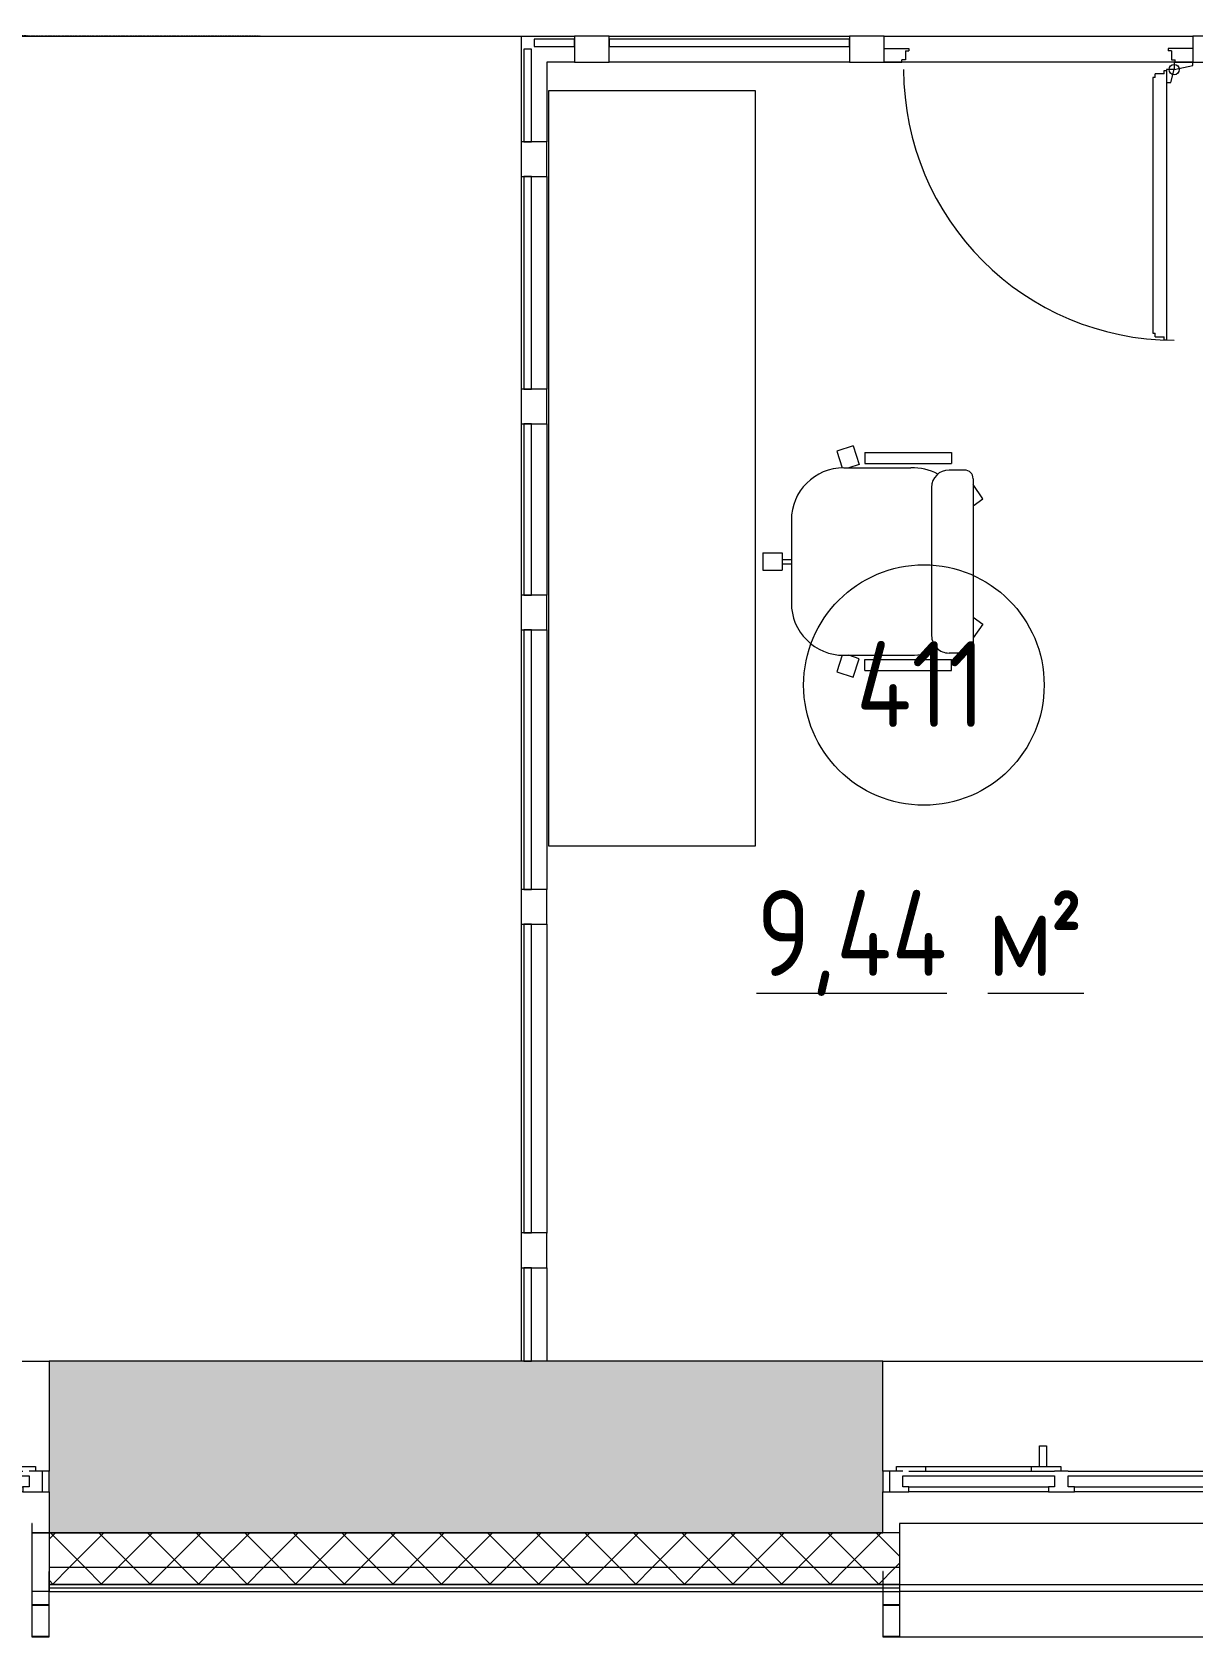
# Model space of a CAD drawing. Header units: millimetres. Extents: x -515342 to 330399, y -224905 to 507333.
# Drawn here: x -346825 to -343447, y 378007 to 382679 of the extents above; entities that cross this region are included whole.
import ezdxf

# ---------------------------------------------------------------- set-up
doc = ezdxf.new("R2010")
doc.units = ezdxf.units.MM
doc.linetypes.add('ASVP_Штриховая_ш3 п1_5', pattern=[4.5, 3, -1.5])
doc.layers.get('0').update_dxf_attribs({"lineweight": 0})
for name, color, linetype, lineweight in [('_ Окна', 7, 'Continuous', 0), ('Витраж', 7, 'Continuous', 0), ('Двери', 7, 'Continuous', 0), ('Линии разделители', 7, 'ASVP_Штриховая_ш3 п1_5', 0), ('Марки помещений', 7, 'Continuous', 0), ('Мебель', 7, 'Continuous', 0), ('Окна', 7, 'Continuous', 0), ('Панели витража', 7, 'Continuous', 0), ('Перекрытие', 7, 'Continuous', 0), ('Стены внутренние', 7, 'Continuous', 0), ('Стены наружные', 7, 'Continuous', 0), ('Стены несущие', 7, 'Continuous', 0), ('Стены отделка', 7, 'Continuous', 0), ('Стены штриховка', 7, 'Continuous', 0)]:
    doc.layers.add(name, color=color, linetype=linetype, lineweight=lineweight)
doc.styles.add('GOST Common_1', font='', dxfattribs={"width": 0.9, "height": 250})
doc.styles.add('GOST Common_2', font='', dxfattribs={"width": 0.9, "height": 250})
doc.styles.get('GOST Common_1').set_extended_font_data('GOST Common')
doc.styles.get('GOST Common_2').set_extended_font_data('GOST Common')
pattern_1 = [(45, (0, 0), (-70.71068, 70.71068), []), (135, (0, 0), (-70.71068, -70.71068), [])]

# ---------------------------------------------------------------- blocks, each defined once
blk = doc.blocks.new('Окно_ПВХ_3Створки_1Фрамуга-верх - АР_Окно_ОП_1820_h_х1570_3ст2фр-в-9695280-О_АР_П_4__10_050_План 4 этажа')
at = {"layer": '_ Окна'}
for p, q in [((-729, 130), (-805, 130)), ((-805, 130), (-805, 70)), ((-785, 70), (-785, 130)), ((-747, 84), (-747, 116)), ((-747, 116), (-729, 116)), ((-729, 116), (-729, 130)), ((-323, 116), (-729, 116)), ((-247, 130), (-323, 130)), ((-323, 130), (-323, 116)), ((-323, 116), (-305, 116)), ((-305, 116), (-305, 84)), ((-265, 84), (-265, 116)), ((-265, 116), (-247, 116)), ((-247, 116), (-247, 130)), ((247, 116), (-247, 116)), ((323, 130), (247, 130)), ((247, 130), (247, 116)), ((247, 116), (265, 116)), ((265, 116), (265, 84)), ((305, 84), (305, 116)), ((305, 116), (323, 116)), ((323, 116), (323, 130)), ((729, 116), (323, 116)), ((729, 130), (729, 116)), ((805, 130), (729, 130)), ((729, 116), (747, 116)), ((747, 116), (747, 84)), ((785, 70), (785, 130)), ((805, 70), (805, 130)), ((-805, 70), (-747, 70)), ((-765, 56), (-765, 70)), ((-680, 56), (-765, 56)), ((-305, 84), (-747, 84)), ((-680, 70), (-680, 56)), ((-372, 70), (-372, 56)), ((-287, 56), (-372, 56)), ((-305, 70), (-265, 70)), ((-287, 70), (-287, 56)), ((265, 84), (-265, 84)), ((265, 70), (305, 70)), ((287, 56), (287, 70)), ((372, 56), (287, 56)), ((747, 84), (305, 84)), ((372, 70), (372, 56)), ((680, 70), (680, 56)), ((765, 56), (680, 56)), ((747, 70), (805, 70)), ((765, 70), (765, 56))]:
    blk.add_line(p, q, dxfattribs=at)
at = {"layer": 'Окна'}
for p, q in [((-729, 130), (-323, 130)), ((-247, 130), (247, 130)), ((323, 130), (729, 130)), ((-305, 70), (-729, 70)), ((-372, 56), (-680, 56)), ((-348.5, -4), (-348.5, 56)), ((-328.5, 56), (-328.5, -4)), ((265, 70), (-265, 70)), ((729, 70), (305, 70)), ((328.5, -4), (328.5, 56)), ((348.5, 56), (348.5, -4)), ((680, 56), (372, 56)), ((-328.5, -4), (-348.5, -4)), ((348.5, -4), (328.5, -4))]:
    blk.add_line(p, q, dxfattribs=at)
blk = doc.blocks.new('Окно_ПВХ_3Створки_1Фрамуга-верх - АР_Окно_ОП_1820_h_х2370_3ст2фр-в-9695517-О_АР_П_4__10_050_План 4 этажа')
at = {"layer": '_ Окна'}
for p, q in [((-1129, 130), (-1205, 130)), ((-1205, 130), (-1205, 70)), ((-1185, 70), (-1185, 130)), ((-1147, 84), (-1147, 116)), ((-1147, 116), (-1129, 116)), ((-1129, 116), (-1129, 130)), ((-723, 116), (-1129, 116)), ((-647, 130), (-723, 130)), ((-723, 130), (-723, 116)), ((-723, 116), (-705, 116)), ((-705, 116), (-705, 84)), ((-665, 84), (-665, 116)), ((-665, 116), (-647, 116)), ((-647, 116), (-647, 130)), ((647, 116), (-647, 116)), ((723, 130), (647, 130)), ((647, 130), (647, 116)), ((647, 116), (665, 116)), ((665, 116), (665, 84)), ((705, 84), (705, 116)), ((705, 116), (723, 116)), ((723, 116), (723, 130)), ((1129, 116), (723, 116)), ((1129, 130), (1129, 116)), ((1205, 130), (1129, 130)), ((1129, 116), (1147, 116)), ((1147, 116), (1147, 84)), ((1185, 70), (1185, 130)), ((1205, 70), (1205, 130)), ((-1205, 70), (-1147, 70)), ((-1165, 56), (-1165, 70)), ((-1080, 56), (-1165, 56)), ((-705, 84), (-1147, 84)), ((-1080, 70), (-1080, 56)), ((-772, 70), (-772, 56)), ((-687, 56), (-772, 56)), ((-705, 70), (-665, 70)), ((-687, 70), (-687, 56)), ((665, 84), (-665, 84)), ((665, 70), (705, 70)), ((687, 56), (687, 70)), ((772, 56), (687, 56)), ((1147, 84), (705, 84)), ((772, 70), (772, 56)), ((1080, 70), (1080, 56)), ((1165, 56), (1080, 56)), ((1147, 70), (1205, 70)), ((1165, 70), (1165, 56))]:
    blk.add_line(p, q, dxfattribs=at)
at = {"layer": 'Окна'}
for p, q in [((-1129, 130), (-723, 130)), ((-647, 130), (647, 130)), ((723, 130), (1129, 130)), ((-705, 70), (-1129, 70)), ((-772, 56), (-1080, 56)), ((-748.5, -4), (-748.5, 56)), ((-728.5, 56), (-728.5, -4)), ((665, 70), (-665, 70)), ((1129, 70), (705, 70)), ((728.5, -4), (728.5, 56)), ((748.5, 56), (748.5, -4)), ((1080, 56), (772, 56)), ((-728.5, -4), (-748.5, -4)), ((748.5, -4), (728.5, -4))]:
    blk.add_line(p, q, dxfattribs=at)
blk = doc.blocks.new('Прямоугольный импост - АР_Откос_Металлический_50х330 Белый Правый-9899489-О_АР_П_4__10_050_План 4 этажа')
at = {"layer": 'Витраж'}
for p, q in [((-49, -39), (-1, -39)), ((-1, -40), (-49, -40))]:
    blk.add_line(p, q, dxfattribs=at)
blk = doc.blocks.new('Прямоугольный импост - АР_Откос_Металлический_50х330 Белый Левый-9898757-О_АР_П_4__10_050_План 4 этажа')
at = {"layer": 'Витраж'}
for p, q in [((-1, -39), (-49, -39)), ((-49, -40), (-1, -40))]:
    blk.add_line(p, q, dxfattribs=at)
blk = doc.blocks.new('Прямоугольный импост - АР_Откос_Металлический_50х330 Коричневый Левый-9899770-О_АР_П_4__10_050_План 4 этажа')
at = {"layer": 'Витраж'}
for p, q in [((31672.6, 2502.4), (30162.6, 2502.4)), ((30162.6, 2172.4), (31672.6, 2172.4))]:
    blk.add_line(p, q, dxfattribs=at)
blk = doc.blocks.new('Прямоугольный импост - АР_Откос_Металлический_50х330 Коричневый Правый-V7-О_АР_П_4__10_050_План 4 этажа')
at = {"layer": 'Витраж', "lineweight": 18}
for p, q in [((-50, -40), (-50, 290)), ((-50, 290), (-49, 290)), ((-49, 290), (-49, -39)), ((-1, -39), (-1, 150)), ((-1, 150), (0, 150)), ((0, 150), (0, -40)), ((0, -40), (-50, -40)), ((-49, -39), (-1, -39))]:
    blk.add_line(p, q, dxfattribs=at)
blk = doc.blocks.new('Прямоугольный импост - АР_Откос_Металлический_50х330 Белый Левый-V10-О_АР_П_4__10_050_План 4 этажа')
at = {"layer": 'Витраж', "lineweight": 18}
for p, q in [((-50, 290), (-50, -40)), ((-49, 290), (-50, 290)), ((-49, -39), (-49, 290)), ((0, 150), (-1, 150)), ((-1, 150), (-1, -39)), ((0, -40), (0, 150)), ((-50, -40), (0, -40)), ((-1, -39), (-49, -39))]:
    blk.add_line(p, q, dxfattribs=at)
blk = doc.blocks.new('СД_Люблино_Фасады_rvt-1-О_АР_П_4__10_050_План 4 этажа')
at = {"layer": 'Стены внутренние'}
h = blk.add_hatch(dxfattribs=at)
h.set_pattern_fill('FP_1', color=256, style=0, pattern_type=2)
h.set_pattern_definition([(45, (0, 0), (-224.5064, 224.5064), []), (45, (224.5, 0), (-224.5064, 224.5064), [396.875, -79.375, 3.353, -76.022])])
h.paths.add_polyline_path([(85325, 2475), (85325, 2975), (84034.6, 2975), (84034.6, 2475), (84733.5, 2475)])
h.paths.add_polyline_path([(82424.6, 2475), (82424.6, 2975), (80024.6, 2975), (80024.6, 2475), (82179, 2475)])
h.paths.add_polyline_path([(77581, 2475), (77614.6, 2475), (77614.6, 2975), (76428.8, 2975), (76428.8, 2475), (76559.2, 2475)])
h.paths.add_polyline_path([(74004.7, 2475), (74018.8, 2475), (74018.8, 2975), (71654.3, 2975), (71654.3, 2475), (73493.8, 2475)])
h.paths.add_polyline_path([(69917.5, 2475), (70044.3, 2475), (70044.3, 2975), (68833.2, 2975), (68833.2, 2475), (69406.6, 2475)])
h.paths.add_polyline_path([(67223.2, 2475), (67223.2, 2975), (66055, 2975), (66055, 2475), (66852.1, 2475)])
h.paths.add_polyline_path([(64445, 2475), (64445, 2975), (63279.5, 2975), (63279.5, 2475), (64297.6, 2475)])
h.paths.add_polyline_path([(61669.5, 2475), (61669.5, 2975), (59270, 2975), (59270, 2475), (61232.2, 2475)])
h.paths.add_polyline_path([(56860, 2475), (56860, 2975), (55705, 2975), (55705, 2475), (56634.1, 2475)])
h.paths.add_polyline_path([(53295, 2475), (53295, 2975), (52107.5, 2975), (52107.5, 2475), (53057.8, 2475)])
h.paths.add_polyline_path([(49481.5, 2475), (49697.5, 2475), (49697.5, 2975), (48505, 2975), (48505, 2475), (48970.6, 2475)])
h.paths.add_polyline_path([(46095, 2475), (46095, 2975), (44880, 2975), (44880, 2475), (45905.2, 2475)])
h.paths.add_polyline_path([(42329, 2475), (42470, 2475), (42470, 2975), (40100.1, 2975), (40100.1, 2475), (41818.1, 2475)])
h.paths.add_polyline_path([(38241.8, 2475), (38490.1, 2475), (38490.1, 2975), (37284.2, 2975), (37284.2, 2475), (37730.9, 2475)])
h.paths.add_polyline_path([(35674.2, 2475), (35674.2, 2975), (34486.9, 2975), (34486.9, 2475), (35177, 2475)])
h.paths.add_polyline_path([(32876.9, 2475), (32876.9, 2975), (31722.6, 2975), (31722.6, 2475), (32621.9, 2475)])
h.paths.add_polyline_path([(30067.4, 2475), (30112.6, 2475), (30112.6, 2975), (27685.9, 2975), (27685.9, 2475), (29556.5, 2475)])
h.paths.add_polyline_path([(25275.9, 2475), (25275.9, 2975), (24073.4, 2975), (24073.4, 2475), (24958.4, 2475)])
h.paths.add_polyline_path([(21382.1, 2475), (21663.4, 2475), (21663.4, 2975), (19290.9, 2975), (19290.9, 2475), (19338.5, 2475)])
h.paths.add_polyline_path([(17680.9, 2475), (17680.9, 2975), (16335, 2975), (16335, 2475), (17294.9, 2475)])
at = {"layer": 'Стены наружные'}
h = blk.add_hatch(dxfattribs=at)
h.set_pattern_fill('FP_2', color=256, style=0, pattern_type=2)
h.set_pattern_definition(pattern_1)
h.paths.add_polyline_path([(41405, 2375), (41405, 2475), (40100.1, 2475), (40100.1, 2375), (40796.3, 2375)])
h.paths.add_polyline_path([(38490.1, 2375), (38490.1, 2475), (37284.2, 2475), (37284.2, 2375), (38241.8, 2375)])
h.paths.add_polyline_path([(35674.2, 2375), (35674.2, 2475), (34486.9, 2475), (34486.9, 2375), (34665.5, 2375)])
h.paths.add_polyline_path([(32621.9, 2375), (32876.9, 2375), (32876.9, 2475), (31672.6, 2475), (31672.6, 2375), (32111, 2375)])
h.paths.add_polyline_path([(30067.4, 2375), (30162.6, 2375), (30162.6, 2475), (27685.9, 2475), (27685.9, 2375), (29556.5, 2375)])
h.paths.add_polyline_path([(25275.9, 2375), (25275.9, 2475), (24073.4, 2475), (24073.4, 2375), (24958.4, 2375)])
h.paths.add_polyline_path([(21663.4, 2375), (21663.4, 2475), (19290.9, 2475), (19290.9, 2375), (21382.1, 2375)])
h.paths.add_polyline_path([(17680.9, 2375), (17680.9, 2475), (16335, 2475), (16335, 2375), (17294.9, 2375)])
h = blk.add_hatch(dxfattribs=at)
h.set_pattern_fill('FP_2', color=256, style=0, pattern_type=2)
h.set_pattern_definition(pattern_1)
h.paths.add_polyline_path([(41405, 2325), (41405, 2375), (40100.1, 2375), (40100.1, 2325), (41385, 2325)])
h.paths.add_polyline_path([(38490.1, 2325), (38490.1, 2375), (37284.2, 2375), (37284.2, 2325), (38241.8, 2325)])
h.paths.add_polyline_path([(35674.2, 2325), (35674.2, 2375), (34486.9, 2375), (34486.9, 2325), (34665.5, 2325)])
h.paths.add_polyline_path([(32621.9, 2325), (32876.9, 2325), (32876.9, 2375), (31672.6, 2375), (31672.6, 2325), (32111, 2325)])
h.paths.add_polyline_path([(30162.6, 2325), (30162.6, 2375), (27685.9, 2375), (27685.9, 2325), (30067.4, 2325)])
h.paths.add_polyline_path([(25275.9, 2325), (25275.9, 2375), (24073.4, 2375), (24073.4, 2325), (24958.4, 2325)])
h.paths.add_polyline_path([(21663.4, 2325), (21663.4, 2375), (19290.9, 2375), (19290.9, 2325), (21382.1, 2325)])
h.paths.add_polyline_path([(17680.9, 2325), (17680.9, 2375), (16435, 2375), (16435, 2325), (17294.9, 2325)])
at = {"layer": 'Стены внутренние'}
for p, q in [((25275.9, 2975), (27685.9, 2975)), ((30112.6, 2975), (31722.6, 2975)), ((27685.9, 2475), (27636.9, 2475)), ((27684.9, 2304.9), (27636.9, 2304.9)), ((30162.6, 2324.9), (31672.6, 2324.9)), ((31672.6, 2304.9), (30162.6, 2304.9))]:
    blk.add_line(p, q, dxfattribs=at)
at = {"layer": 'Стены наружные'}
blk.add_line((27636.9, 2475), (27685.9, 2475), dxfattribs=at)
at = {"layer": 'Стены несущие'}
for p, q in [((30112.6, 2975), (27685.9, 2975)), ((27685.9, 2975), (27685.9, 2655)), ((30112.6, 2655), (30112.6, 2975)), ((27685.9, 2595), (27685.9, 2475)), ((30112.6, 2475), (30112.6, 2595)), ((27685.9, 2475), (30112.6, 2475))]:
    blk.add_line(p, q, dxfattribs=at)
at = {"layer": 'Стены отделка', "lineweight": 9}
for p, q in [((30162.6, 2475), (27685.9, 2475)), ((27685.9, 2475), (27685.9, 2375)), ((30162.6, 2375), (30162.6, 2475)), ((27685.9, 2375), (27685.9, 2325)), ((30162.6, 2325), (30162.6, 2375)), ((27685.9, 2324.9), (27685.9, 2314.9)), ((27685.9, 2314.9), (27685.9, 2304.9)), ((27685.9, 2304.9), (30162.6, 2304.9)), ((30162.6, 2314.9), (30162.6, 2324.9)), ((30162.6, 2304.9), (30162.6, 2314.9))]:
    blk.add_line(p, q, dxfattribs=at)
at = {"layer": 'Стены штриховка'}
for p, q in [((27685.9, 2375), (30162.6, 2375)), ((27685.9, 2325), (30162.6, 2325)), ((30162.6, 2324.9), (27685.9, 2324.9)), ((27685.9, 2314.9), (30162.6, 2314.9))]:
    blk.add_line(p, q, dxfattribs=at)
at = {"layer": 'Витраж', "lineweight": 9}
for name, p in [('Прямоугольный импост - АР_Откос_Металлический_50х330 Белый Левый-V10-О_АР_П_4__10_050_План 4 этажа', (27685.9, 2212.5)), ('Прямоугольный импост - АР_Откос_Металлический_50х330 Коричневый Левый-9899770-О_АР_П_4__10_050_План 4 этажа', (0, 0)), ('Прямоугольный импост - АР_Откос_Металлический_50х330 Белый Левый-9898757-О_АР_П_4__10_050_План 4 этажа', (27685.9, 2305))]:
    blk.add_blockref(name, p, dxfattribs=at)
at = {"layer": 'Витраж', "lineweight": 9, "extrusion": (0, 0, -1)}
for name, p in [('Прямоугольный импост - АР_Откос_Металлический_50х330 Коричневый Правый-V7-О_АР_П_4__10_050_План 4 этажа', (-30112.6, 2212.4)), ('Прямоугольный импост - АР_Откос_Металлический_50х330 Белый Правый-9899489-О_АР_П_4__10_050_План 4 этажа', (-30112.6, 2305))]:
    blk.add_blockref(name, p, dxfattribs=at)
at = {"layer": 'Окна', "lineweight": 9, "rotation": 180}
for name, p in [('Окно_ПВХ_3Створки_1Фрамуга-верх - АР_Окно_ОП_1820_h_х2370_3ст2фр-в-9695517-О_АР_П_4__10_050_План 4 этажа', (26480.9, 2725)), ('Окно_ПВХ_3Створки_1Фрамуга-верх - АР_Окно_ОП_1820_h_х1570_3ст2фр-в-9695280-О_АР_П_4__10_050_План 4 этажа', (30917.6, 2725))]:
    blk.add_blockref(name, p, dxfattribs=at)
blk = doc.blocks.new('Панели_Витраж ТПТ75_Заполнение - АР_ПанельВитража_ТПТ75_Стекло многослойное огнестойкое_22мм-9716506-О_АР_П_4__10_050_План 4 этажа')
at = {"layer": 'Панели витража', "lineweight": 18}
for p, q in [((58.9, 29.5), (-58.9, 29.5)), ((-58.9, 29.5), (-58.9, 7.5)), ((-58.9, 7.5), (58.9, 7.5)), ((58.9, 7.5), (58.9, 29.5))]:
    blk.add_line(p, q, dxfattribs=at)
blk = doc.blocks.new('Панели_Витраж ТПТ75_Заполнение - АР_ПанельВитража_ТПТ75_Стекло многослойное огнестойкое_22мм-9366139-О_АР_П_4__10_050_План 4 этажа')
at = {"layer": 'Панели витража', "lineweight": 18}
for p, q in [((136.2, 29.5), (-136.2, 29.5)), ((-136.2, 29.5), (-136.2, 7.5)), ((-136.2, 7.5), (136.2, 7.5)), ((136.2, 7.5), (136.2, 29.5))]:
    blk.add_line(p, q, dxfattribs=at)
blk = doc.blocks.new('Прямоугольный импост - АР_Импост_ТПТ75_101х75-9716504-О_АР_П_4__10_050_План 4 этажа')
at = {"layer": 'Витраж'}
for p, q in [((29215.2, 6832.4), (29060, 6832.4)), ((29215.2, 6757.4), (29135, 6757.4))]:
    blk.add_line(p, q, dxfattribs=at)
blk = doc.blocks.new('Прямоугольный импост - АР_Импост_ТПТ75_101х75-9366133-О_АР_П_4__10_050_План 4 этажа')
at = {"layer": 'Витраж'}
for p, q in [((29060, 3247.4), (29060, 2975)), ((29135, 3247.4), (29135, 2975))]:
    blk.add_line(p, q, dxfattribs=at)
blk = doc.blocks.new('Прямоугольный импост - АР_Импост_ТПТ75_101х75-9384651-О_АР_П_4__10_050_План 4 этажа')
at = {"layer": 'Витраж', "lineweight": 18}
for p, q in [((-50.5, 37.5), (50.5, 37.5)), ((-50.5, -37.5), (-50.5, 37.5)), ((50.5, 37.5), (50.5, -37.5)), ((50.5, -37.5), (-50.5, -37.5))]:
    blk.add_line(p, q, dxfattribs=at)
blk = doc.blocks.new('ПанелиВитражаМП500_Дверь_Алюминиевая_1 полотно - АР_Дверь_МП-500_Средник_РучкаПрямая_Пр-9384654-О_АР_П_4__10_050_План 4 этажа')
at = {"layer": 'Двери', "lineweight": 18}
for p, q in [((-373, 62), (-373, 847)), ((-373, 847), (-366, 847)), ((-366, 847), (-366, 837)), ((-340, 837), (-366, 837)), ((-340, 837), (-340, 827)), ((-333, 827), (-340, 827)), ((-333, 82), (-333, 827)), ((-385, 97), (-395, 59.5)), ((-373, 97), (-385, 97)), ((-395, 59.5), (-449.5, 47.5)), ((-449.5, 47.5), (-449.5, 37.5)), ((-395, 37.5), (-395, 59.5)), ((-395, 59.5), (-373, 59.5)), ((-366, 62), (-373, 62)), ((-373, 59.5), (-373, 62)), ((-366, 72), (-366, 62)), ((-366, 72), (-340, 72)), ((-340, 82), (-340, 72)), ((-340, 82), (-333, 82)), ((-395, 37.5), (-449.5, 37.5)), ((-449.5, 37.5), (-397.5, 37.5)), ((-397.5, 37.5), (-397.5, 30.5)), ((-387.5, 30.5), (-397.5, 30.5)), ((-387.5, 4.5), (-387.5, 30.5)), ((-387.5, 4.5), (-377.5, 4.5)), ((-377.5, -2.5), (-377.5, 4.5)), ((387.5, 4.5), (377.5, 4.5)), ((377.5, -2.5), (377.5, 4.5)), ((387.5, 30.5), (397.5, 30.5)), ((387.5, 4.5), (387.5, 30.5)), ((449.5, 37.5), (397.5, 37.5)), ((397.5, 37.5), (397.5, 30.5)), ((-449.5, -2.5), (-377.5, -2.5)), ((449.5, -2.5), (377.5, -2.5))]:
    blk.add_line(p, q, dxfattribs=at)
blk.add_circle((-395, 59.5), 15, dxfattribs=at)
blk.add_arc((-395, 59.5), 787.5, 0, 90, dxfattribs=at)
blk = doc.blocks.new('Прямоугольный импост - АР_Импост_ТПТ75_101х75-9366130-О_АР_П_4__10_050_План 4 этажа')
at = {"layer": 'Витраж'}
for p, q in [((31015.2, 6832.4), (30116.2, 6832.4)), ((31015.2, 6757.4), (30116.2, 6757.4))]:
    blk.add_line(p, q, dxfattribs=at)
blk = doc.blocks.new('Панели_Витраж ТПТ75_Заполнение - АР_ПанельВитража_ТПТ75_Стекло многослойное огнестойкое_22мм-9384679-О_АР_П_4__10_050_План 4 этажа')
at = {"layer": 'Панели витража', "lineweight": 18}
for p, q in [((349.5, 29.5), (-349.5, 29.5)), ((-349.5, 29.5), (-349.5, 7.5)), ((-349.5, 7.5), (349.5, 7.5)), ((349.5, 7.5), (349.5, 29.5))]:
    blk.add_line(p, q, dxfattribs=at)
blk = doc.blocks.new('Прямоугольный импост - АР_Импост_ТПТ75_101х75-9366131-О_АР_П_4__10_050_План 4 этажа')
at = {"layer": 'Витраж'}
for p, q in [((30015.2, 6832.4), (29316.2, 6832.4)), ((30015.2, 6757.4), (29316.2, 6757.4))]:
    blk.add_line(p, q, dxfattribs=at)
blk = doc.blocks.new('Панели_Витраж ТПТ75_Заполнение - АР_ПанельВитража_ТПТ75_Стекло многослойное огнестойкое_22мм-9366144-О_АР_П_4__10_050_План 4 этажа')
at = {"layer": 'Панели витража', "lineweight": 18}
for p, q in [((134.75, 29.5), (-134.75, 29.5)), ((-134.75, 29.5), (-134.75, 7.5)), ((-134.75, 7.5), (134.75, 7.5)), ((134.75, 7.5), (134.75, 29.5))]:
    blk.add_line(p, q, dxfattribs=at)
blk = doc.blocks.new('Прямоугольный импост - АР_Импост_ТПТ75_101х75-9716505-О_АР_П_4__10_050_План 4 этажа')
at = {"layer": 'Витраж'}
for p, q in [((29060, 6832.4), (29060, 6525.4)), ((29135, 6757.4), (29135, 6525.4))]:
    blk.add_line(p, q, dxfattribs=at)
blk = doc.blocks.new('Прямоугольный импост - АР_Импост_ТПТ75_101х75-9366134-О_АР_П_4__10_050_План 4 этажа')
at = {"layer": 'Витраж', "lineweight": 18}
for p, q in [((-50.5, 37.5), (50.5, 37.5)), ((-50.5, -37.5), (-50.5, 37.5)), ((50.5, 37.5), (50.5, -37.5)), ((50.5, -37.5), (-50.5, -37.5))]:
    blk.add_line(p, q, dxfattribs=at)
blk = doc.blocks.new('Панели_Витраж ТПТ75_Заполнение - АР_ПанельВитража_ТПТ75_Стекло многослойное огнестойкое_22мм-9366145-О_АР_П_4__10_050_План 4 этажа')
at = {"layer": 'Панели витража', "lineweight": 18}
for p, q in [((309.5, 29.5), (-309.5, 29.5)), ((-309.5, 29.5), (-309.5, 7.5)), ((-309.5, 7.5), (309.5, 7.5)), ((309.5, 7.5), (309.5, 29.5))]:
    blk.add_line(p, q, dxfattribs=at)
blk = doc.blocks.new('Прямоугольный импост - АР_Импост_ТПТ75_101х75-9366135-О_АР_П_4__10_050_План 4 этажа')
at = {"layer": 'Витраж'}
for p, q in [((29060, 6424.4), (29060, 5805.4)), ((29135, 6424.4), (29135, 5805.4))]:
    blk.add_line(p, q, dxfattribs=at)
blk = doc.blocks.new('Панели_Витраж ТПТ75_Заполнение - АР_ПанельВитража_ТПТ75_Стекло многослойное огнестойкое_22мм-9366146-О_АР_П_4__10_050_План 4 этажа')
at = {"layer": 'Панели витража', "lineweight": 18}
for p, q in [((249.5, 29.5), (-249.5, 29.5)), ((-249.5, 29.5), (-249.5, 7.5)), ((-249.5, 7.5), (249.5, 7.5)), ((249.5, 7.5), (249.5, 29.5))]:
    blk.add_line(p, q, dxfattribs=at)
blk = doc.blocks.new('Прямоугольный импост - АР_Импост_ТПТ75_101х75-9366136-О_АР_П_4__10_050_План 4 этажа')
at = {"layer": 'Витраж'}
for p, q in [((29060, 5704.4), (29060, 5205.4)), ((29135, 5704.4), (29135, 5205.4))]:
    blk.add_line(p, q, dxfattribs=at)
blk = doc.blocks.new('Панели_Витраж ТПТ75_Заполнение - АР_ПанельВитража_ТПТ75_Стекло многослойное огнестойкое_22мм-9366147-О_АР_П_4__10_050_План 4 этажа')
at = {"layer": 'Панели витража', "lineweight": 18}
for p, q in [((378, 29.5), (-378, 29.5)), ((-378, 29.5), (-378, 7.5)), ((-378, 7.5), (378, 7.5)), ((378, 7.5), (378, 29.5))]:
    blk.add_line(p, q, dxfattribs=at)
blk = doc.blocks.new('Прямоугольный импост - АР_Импост_ТПТ75_101х75-9366137-О_АР_П_4__10_050_План 4 этажа')
at = {"layer": 'Витраж'}
for p, q in [((29060, 5104.4), (29060, 4348.4)), ((29135, 5104.4), (29135, 4348.4))]:
    blk.add_line(p, q, dxfattribs=at)
blk = doc.blocks.new('Панели_Витраж ТПТ75_Заполнение - АР_ПанельВитража_ТПТ75_Стекло многослойное огнестойкое_22мм-9565731-О_АР_П_4__10_050_План 4 этажа')
at = {"layer": 'Панели витража', "lineweight": 18}
for p, q in [((449.5, 29.5), (-449.5, 29.5)), ((-449.5, 29.5), (-449.5, 7.5)), ((-449.5, 7.5), (449.5, 7.5)), ((449.5, 7.5), (449.5, 29.5))]:
    blk.add_line(p, q, dxfattribs=at)
blk = doc.blocks.new('Стул-Администратор - Стул-Администратор-8987390-О_АР_П_4__10_050_План 4 этажа')
at = {"layer": 'Мебель'}
for p, q in [((-100.3, 247.3), (382.2, 247.3)), ((-41.7, 275.7), (-83.8, 247.3)), ((-21.1, 247.3), (-41.7, 275.7)), ((303, 247.3), (323.6, 275.7)), ((323.6, 275.7), (362.7, 247.3)), ((-125.5, 222.1), (-125.5, 177)), ((407.5, 222.1), (407.5, 177)), ((-176.5, 184.3), (-144.6, 184.3)), ((-176.5, -68.4), (-176.5, 184.3)), ((-144.6, -68.4), (-144.6, 184.3)), ((426.2, -68.4), (426.2, 184.3)), ((458.5, 184.3), (426.2, 184.3)), ((458.5, -68.4), (458.5, 184.3)), ((-74.8, 126.3), (356.8, 126.3)), ((-132.1, -129.5), (-132.1, 66.2)), ((414, -129.5), (414, 66.2)), ((-195.6, -101.6), (-142, -84.2)), ((-176.5, -68.4), (-144.6, -68.4)), ((-142, -84.2), (-132.1, -114.8)), ((424, -84.2), (414, -114.8)), ((477.6, -101.6), (424, -84.2)), ((458.5, -68.4), (426.2, -68.4)), ((-195.6, -101.6), (-179.9, -149.9)), ((-179.9, -149.9), (-132, -134.3)), ((414, -134.3), (461.9, -149.9)), ((461.9, -149.9), (477.6, -101.6)), ((20.3, -281.9), (261.6, -281.9)), ((115.6, -308.2), (166.4, -308.2)), ((115.6, -364.6), (115.6, -308.2)), ((134.6, -281.9), (147.3, -281.9)), ((134.6, -308.2), (134.6, -281.9)), ((134.6, -308.2), (147.3, -308.2)), ((147.3, -308.2), (147.3, -281.9)), ((166.4, -364.6), (166.4, -308.2)), ((115.6, -364.6), (166.4, -364.6))]:
    blk.add_line(p, q, dxfattribs=at)
for centre, radius, start, end in [((-100.3, 222.1), 25.2, 90, 180), ((382.2, 222.1), 25.2, 360, 90), ((45.7, 66.2), 177.8, 153.8342, 180), ((-74.8, 177), 50.7, 180, 270), ((356.8, 177), 50.7, 270, 360), ((236.2, 66.2), 177.8, 360, 26.1684), ((20.3, -129.5), 152.4, 180, 270), ((261.6, -129.5), 152.4, 270, 360)]:
    blk.add_arc(centre, radius, start, end, dxfattribs=at)
blk = doc.blocks.new('Стол-Прямоугольный - 2200х600 мм-9227832-О_АР_П_4__10_050_План 4 этажа')
at = {"layer": 'Мебель'}
for p, q in [((-1100, 300), (1100, 300)), ((-1100, -300), (-1100, 300)), ((1100, 300), (1100, -300)), ((1100, -300), (-1100, -300))]:
    blk.add_line(p, q, dxfattribs=at)
blk = doc.blocks.new('ASVP_Марка_Помещение_ДваЗначения - Номер Площадь-685795-О_АР_П_4__10_050_План 4 этажа')
at = {"layer": 'Марки помещений'}
blk.add_circle((0, 0), 3.5, dxfattribs=at)

msp = doc.modelspace()

# ---------------------------------------------------------------- linework, layer by layer
at = {"layer": 'Линии разделители'}
msp.add_line((-354091.3745, 382679.2286), (-345508.6541, 382666.9286), dxfattribs=at)
at = {"layer": 'Перекрытие'}
for p, q in [((-354096.8897, 382666.9), (-345401.8897, 382666.9)), ((-345401.683, 382666.7219), (-354096.8897, 382666.7219))]:
    msp.add_line(p, q, dxfattribs=at)

# ---------------------------------------------------------------- block references
msp.add_blockref('СД_Люблино_Фасады_rvt-1-О_АР_П_4__10_050_План 4 этажа', (-374461.8897, 375834.4886))
at = {"layer": 'Витраж'}
for name in ['Прямоугольный импост - АР_Импост_ТПТ75_101х75-9716504-О_АР_П_4__10_050_План 4 этажа', 'Прямоугольный импост - АР_Импост_ТПТ75_101х75-9716505-О_АР_П_4__10_050_План 4 этажа', 'Прямоугольный импост - АР_Импост_ТПТ75_101х75-9366131-О_АР_П_4__10_050_План 4 этажа', 'Прямоугольный импост - АР_Импост_ТПТ75_101х75-9366130-О_АР_П_4__10_050_План 4 этажа', 'Прямоугольный импост - АР_Импост_ТПТ75_101х75-9366135-О_АР_П_4__10_050_План 4 этажа', 'Прямоугольный импост - АР_Импост_ТПТ75_101х75-9366136-О_АР_П_4__10_050_План 4 этажа', 'Прямоугольный импост - АР_Импост_ТПТ75_101х75-9366137-О_АР_П_4__10_050_План 4 этажа', 'Прямоугольный импост - АР_Импост_ТПТ75_101х75-9366133-О_АР_П_4__10_050_План 4 этажа']:
    msp.add_blockref(name, (-374461.8897, 375834.4886), dxfattribs=at)
at = {"layer": 'Витраж', "extrusion": (0, 0, -1)}
for name, p, rotation in [('Прямоугольный импост - АР_Импост_ТПТ75_101х75-9384651-О_АР_П_4__10_050_План 4 этажа', (345196.1541, 382629.4286), 180), ('Прямоугольный импост - АР_Импост_ТПТ75_101х75-9384651-О_АР_П_4__10_050_План 4 этажа', (344396.1541, 382629.4286), 180), ('Прямоугольный импост - АР_Импост_ТПТ75_101х75-9384651-О_АР_П_4__10_050_План 4 этажа', (343396.1541, 382629.4286), 180), ('Прямоугольный импост - АР_Импост_ТПТ75_101х75-9366134-О_АР_П_4__10_050_План 4 этажа', (345364.3897, 382309.4286), 89.99999999999977), ('Прямоугольный импост - АР_Импост_ТПТ75_101х75-9366134-О_АР_П_4__10_050_План 4 этажа', (345364.3897, 381589.4286), 89.99999999999977), ('Прямоугольный импост - АР_Импост_ТПТ75_101х75-9366134-О_АР_П_4__10_050_План 4 этажа', (345364.3897, 380989.4286), 89.99999999999977), ('Прямоугольный импост - АР_Импост_ТПТ75_101х75-9366134-О_АР_П_4__10_050_План 4 этажа', (345364.3897, 380132.3916), 89.99999999999977), ('Прямоугольный импост - АР_Импост_ТПТ75_101х75-9366134-О_АР_П_4__10_050_План 4 этажа', (345364.3897, 379132.3916), 89.99999999999977)]:
    msp.add_blockref(name, p, dxfattribs=dict(at, rotation=rotation))
at = {"layer": 'Витраж', "rotation": 89.99999999999993}
msp.add_blockref('Прямоугольный импост - АР_Импост_ТПТ75_101х75-9366130-О_АР_П_4__10_050_План 4 этажа', (-338569.4496, 349066.656), dxfattribs=at)
at = {"layer": 'Двери', "rotation": 180}
msp.add_blockref('ПанелиВитражаМП500_Дверь_Алюминиевая_1 полотно - АР_Дверь_МП-500_Средник_РучкаПрямая_Пр-9384654-О_АР_П_4__10_050_План 4 этажа', (-343896.1541, 382629.4286), dxfattribs=at)
at = {"layer": 'Марки помещений', "xscale": 99.99999999999993, "yscale": 99.99999999999993, "zscale": 99.99999999999993}
msp.add_blockref('ASVP_Марка_Помещение_ДваЗначения - Номер Площадь-685795-О_АР_П_4__10_050_План 4 этажа', (-344229.676, 380778.1742), dxfattribs=at)
at = {"layer": 'Мебель'}
for name, p, rotation in [('Стол-Прямоугольный - 2200х600 мм-9227832-О_АР_П_4__10_050_План 4 этажа', (-345021.1541, 381409.4286), 90.00000000000027), ('Стул-Администратор - Стул-Администратор-8987390-О_АР_П_4__10_050_План 4 этажа', (-344333.5817, 381278.7624), 269.9999999999998)]:
    msp.add_blockref(name, p, dxfattribs=dict(at, rotation=rotation))
at = {"layer": 'Панели витража', "rotation": 90.00000000000026}
for name, p in [('Панели_Витраж ТПТ75_Заполнение - АР_ПанельВитража_ТПТ75_Стекло многослойное огнестойкое_22мм-9366144-О_АР_П_4__10_050_План 4 этажа', (-345364.3897, 382494.6786)), ('Панели_Витраж ТПТ75_Заполнение - АР_ПанельВитража_ТПТ75_Стекло многослойное огнестойкое_22мм-9366145-О_АР_П_4__10_050_План 4 этажа', (-345364.3897, 381949.4286)), ('Панели_Витраж ТПТ75_Заполнение - АР_ПанельВитража_ТПТ75_Стекло многослойное огнестойкое_22мм-9366146-О_АР_П_4__10_050_План 4 этажа', (-345364.3897, 381289.4286)), ('Панели_Витраж ТПТ75_Заполнение - АР_ПанельВитража_ТПТ75_Стекло многослойное огнестойкое_22мм-9366147-О_АР_П_4__10_050_План 4 этажа', (-345364.3897, 380560.9101)), ('Панели_Витраж ТПТ75_Заполнение - АР_ПанельВитража_ТПТ75_Стекло многослойное огнестойкое_22мм-9565731-О_АР_П_4__10_050_План 4 этажа', (-345364.3897, 379632.3916)), ('Панели_Витраж ТПТ75_Заполнение - АР_ПанельВитража_ТПТ75_Стекло многослойное огнестойкое_22мм-9366139-О_АР_П_4__10_050_План 4 этажа', (-345364.3897, 378945.6601))]:
    msp.add_blockref(name, p, dxfattribs=at)
at = {"layer": 'Панели витража'}
for name, p in [('Панели_Витраж ТПТ75_Заполнение - АР_ПанельВитража_ТПТ75_Стекло многослойное огнестойкое_22мм-9716506-О_АР_П_4__10_050_План 4 этажа', (-345305.5219, 382629.4286)), ('Панели_Витраж ТПТ75_Заполнение - АР_ПанельВитража_ТПТ75_Стекло многослойное огнестойкое_22мм-9384679-О_АР_П_4__10_050_План 4 этажа', (-344796.1541, 382629.4286))]:
    msp.add_blockref(name, p, dxfattribs=at)

# ---------------------------------------------------------------- texts
at = {"layer": 'Марки помещений', "char_height": 250, "attachment_point": 1}
for s, insert, width, style in [('411', (-344427.2333, 380905.8993), 490.63275, 'GOST Common_1'), ('\\L9,44 ', (-344716.5695, 380181.3688), 815.316187, 'GOST Common_1'), ('\\L\\fGOST Common|b0|i0|c238|p34|;\\W.9;\\L²', (-343865.2726, 380181.3688), 165.949312, 'GOST Common_2'), ('\\L\\fGOST Common|b0|i0|c204|p34|;\\W.9;\\Lм', (-344043.8664, 380181.3688), 216.455625, 'GOST Common_1')]:
    msp.add_mtext(s, dxfattribs=dict(at, insert=insert, width=width, style=style))

doc.saveas('drawing.dxf')
